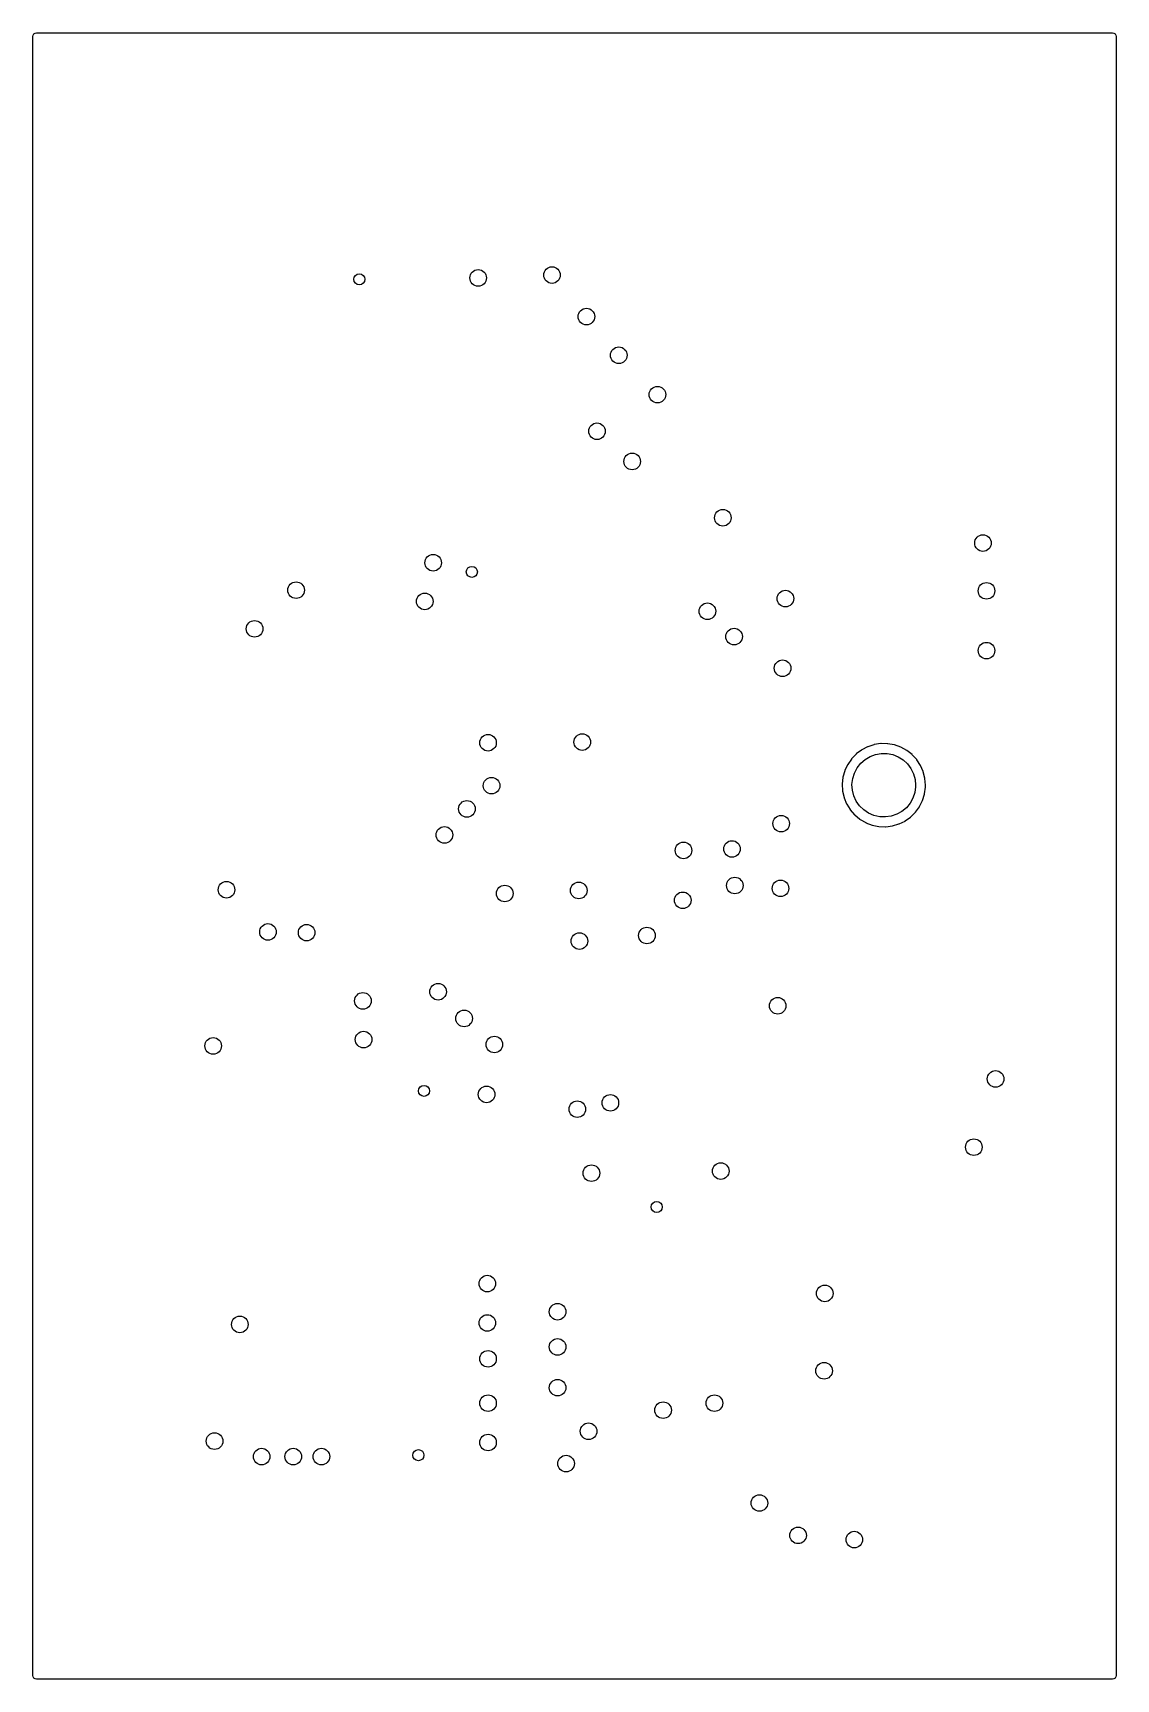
# Model space of a CAD drawing. Extents: x 0.03 to 1.57, y 0.03 to 2.37.
import ezdxf

# ---------------------------------------------------------------- set-up
doc = ezdxf.new("R2010")
doc.units = 0
doc.header["$MEASUREMENT"] = 0
doc.layers.add('BLACK', color=7, linetype='CONTINUOUS')

msp = doc.modelspace()

# ---------------------------------------------------------------- linework, layer by layer
at = {"layer": 'BLACK', "linetype": 'CONTINUOUS'}
for p, q in [((0.0296, 2.3654), (0.03, 2.3673)), ((0.0296, 0.0346), (0.0296, 2.3654)), ((0.03, 2.3673), (0.0311, 2.3689)), ((0.0311, 2.3689), (0.0327, 2.37)), ((0.0327, 2.37), (0.0346, 2.3704)), ((0.0346, 2.3704), (1.5654, 2.3704)), ((1.5654, 2.3704), (1.5673, 2.37)), ((1.5673, 2.37), (1.5689, 2.3689)), ((1.5689, 2.3689), (1.57, 2.3673)), ((1.57, 2.3673), (1.5703, 2.3654)), ((1.5703, 2.3654), (1.5703, 0.0346)), ((1.226, 1.3583), (1.2172, 1.3554)), ((1.2264, 1.3584), (1.226, 1.3583)), ((1.2356, 1.3598), (1.2264, 1.3584)), ((1.236, 1.3598), (1.2356, 1.3598)), ((1.2453, 1.3597), (1.236, 1.3598)), ((1.2457, 1.3597), (1.2453, 1.3597)), ((1.2549, 1.358), (1.2457, 1.3597)), ((1.2553, 1.3579), (1.2549, 1.358)), ((1.2641, 1.3548), (1.2553, 1.3579)), ((1.1938, 1.3378), (1.1886, 1.3301)), ((1.1941, 1.3381), (1.1938, 1.3378)), ((1.2005, 1.3449), (1.1941, 1.3381)), ((1.2008, 1.3451), (1.2005, 1.3449)), ((1.2082, 1.3507), (1.2008, 1.3451)), ((1.2071, 1.3319), (1.2133, 1.3374)), ((1.2086, 1.3509), (1.2082, 1.3507)), ((1.2168, 1.3552), (1.2086, 1.3509)), ((1.2133, 1.3374), (1.2205, 1.3416)), ((1.2172, 1.3554), (1.2168, 1.3552)), ((1.2205, 1.3416), (1.2282, 1.3444)), ((1.2282, 1.3444), (1.2364, 1.3459)), ((1.2364, 1.3459), (1.2447, 1.3458)), ((1.2447, 1.3458), (1.2528, 1.3441)), ((1.2528, 1.3441), (1.2605, 1.3411)), ((1.2605, 1.3411), (1.2675, 1.3366)), ((1.2644, 1.3547), (1.2641, 1.3548)), ((1.2726, 1.3502), (1.2644, 1.3547)), ((1.2675, 1.3366), (1.2736, 1.331)), ((1.2729, 1.3499), (1.2726, 1.3502)), ((1.2802, 1.3442), (1.2729, 1.3499)), ((1.2805, 1.3439), (1.2802, 1.3442)), ((1.2868, 1.337), (1.2805, 1.3439)), ((1.287, 1.3367), (1.2868, 1.337)), ((1.2921, 1.3289), (1.287, 1.3367)), ((1.1818, 1.3116), (1.1808, 1.3024)), ((1.1843, 1.321), (1.1818, 1.312)), ((1.1818, 1.312), (1.1818, 1.3116)), ((1.1845, 1.3214), (1.1843, 1.321)), ((1.1884, 1.3298), (1.1845, 1.3214)), ((1.1886, 1.3301), (1.1884, 1.3298)), ((1.1957, 1.3101), (1.1981, 1.318)), ((1.1981, 1.318), (1.202, 1.3254)), ((1.202, 1.3254), (1.2071, 1.3319)), ((1.2736, 1.331), (1.2786, 1.3244)), ((1.2786, 1.3244), (1.2822, 1.317)), ((1.2822, 1.317), (1.2845, 1.309)), ((1.2922, 1.3285), (1.2921, 1.3289)), ((1.296, 1.32), (1.2922, 1.3285)), ((1.2961, 1.3196), (1.296, 1.32)), ((1.2983, 1.3106), (1.2961, 1.3196)), ((1.1808, 1.3024), (1.1807, 1.302)), ((1.1807, 1.302), (1.1813, 1.2927)), ((1.1813, 1.2927), (1.1813, 1.2923)), ((1.1813, 1.2923), (1.1834, 1.2832)), ((1.1947, 1.3019), (1.1957, 1.3101)), ((1.1952, 1.2936), (1.1947, 1.3019)), ((1.1973, 1.2856), (1.1952, 1.2936)), ((1.284, 1.2901), (1.2813, 1.2823)), ((1.2852, 1.2983), (1.284, 1.2901)), ((1.2845, 1.309), (1.2852, 1.3007)), ((1.2852, 1.3007), (1.2852, 1.2983)), ((1.2951, 1.2791), (1.2978, 1.288)), ((1.2978, 1.288), (1.2979, 1.2884)), ((1.2979, 1.2884), (1.2991, 1.2977)), ((1.2984, 1.3102), (1.2983, 1.3106)), ((1.2992, 1.3009), (1.2984, 1.3102)), ((1.2991, 1.298), (1.2992, 1.3006)), ((1.2991, 1.2977), (1.2991, 1.298)), ((1.2992, 1.3006), (1.2992, 1.3009)), ((1.1834, 1.2832), (1.1835, 1.2828)), ((1.1835, 1.2828), (1.187, 1.2742)), ((1.187, 1.2742), (1.1872, 1.2738)), ((1.1872, 1.2738), (1.1921, 1.2659)), ((1.1921, 1.2659), (1.1923, 1.2656)), ((1.1923, 1.2656), (1.1984, 1.2586)), ((1.2007, 1.2781), (1.1973, 1.2856)), ((1.2055, 1.2713), (1.2007, 1.2781)), ((1.2115, 1.2655), (1.2055, 1.2713)), ((1.2184, 1.2609), (1.2115, 1.2655)), ((1.272, 1.2687), (1.2656, 1.2634)), ((1.2773, 1.2751), (1.272, 1.2687)), ((1.2813, 1.2823), (1.2773, 1.2751)), ((1.2852, 1.2625), (1.2906, 1.27)), ((1.2906, 1.27), (1.2908, 1.2704)), ((1.2908, 1.2704), (1.295, 1.2787)), ((1.295, 1.2787), (1.2951, 1.2791)), ((1.1984, 1.2586), (1.1987, 1.2583)), ((1.1987, 1.2583), (1.2058, 1.2523)), ((1.2058, 1.2523), (1.2062, 1.2521)), ((1.2062, 1.2521), (1.2142, 1.2474)), ((1.2142, 1.2474), (1.2146, 1.2472)), ((1.2146, 1.2472), (1.2232, 1.2439)), ((1.226, 1.2577), (1.2184, 1.2609)), ((1.2232, 1.2439), (1.2236, 1.2438)), ((1.2236, 1.2438), (1.2328, 1.2419)), ((1.2341, 1.2558), (1.226, 1.2577)), ((1.2328, 1.2419), (1.2331, 1.2419)), ((1.2331, 1.2419), (1.2425, 1.2415)), ((1.2423, 1.2555), (1.2341, 1.2558)), ((1.2505, 1.2567), (1.2423, 1.2555)), ((1.2425, 1.2415), (1.2428, 1.2416)), ((1.2428, 1.2416), (1.2521, 1.2428)), ((1.2584, 1.2594), (1.2505, 1.2567)), ((1.2521, 1.2428), (1.2525, 1.2428)), ((1.2525, 1.2428), (1.2614, 1.2455)), ((1.2656, 1.2634), (1.2584, 1.2594)), ((1.2614, 1.2455), (1.2617, 1.2456)), ((1.2617, 1.2456), (1.2701, 1.2497)), ((1.2701, 1.2497), (1.2705, 1.2499)), ((1.2705, 1.2499), (1.278, 1.2554)), ((1.278, 1.2554), (1.2783, 1.2556)), ((1.2783, 1.2556), (1.2849, 1.2622)), ((1.2849, 1.2622), (1.2852, 1.2625)), ((0.03, 0.0327), (0.0296, 0.0346)), ((0.0311, 0.0311), (0.03, 0.0327)), ((0.0327, 0.03), (0.0311, 0.0311)), ((0.0346, 0.0296), (0.0327, 0.03)), ((1.5654, 0.0296), (0.0346, 0.0296)), ((1.5673, 0.03), (1.5654, 0.0296)), ((1.5689, 0.0311), (1.5673, 0.03)), ((1.57, 0.0327), (1.5689, 0.0311)), ((1.5703, 0.0346), (1.57, 0.0327))]:
    msp.add_line(p, q, dxfattribs=at)
at = {"layer": 'BLACK'}
for centre, radius in [((0.768, 2.026), 0.0118), ((0.494, 2.02), 0.00787), ((0.663, 2.022), 0.0118), ((0.817, 1.967), 0.0118), ((0.863, 1.912), 0.0118), ((0.918, 1.856), 0.0118), ((0.832, 1.804), 0.0118), ((0.882, 1.761), 0.0118), ((1.011, 1.681), 0.0118), ((1.381, 1.645), 0.0118), ((0.599, 1.617), 0.0118), ((0.654, 1.604), 0.00787), ((0.404, 1.578), 0.0118), ((0.587, 1.562), 0.0118), ((1.1, 1.566), 0.0118), ((1.386, 1.577), 0.0118), ((0.989, 1.548), 0.0118), ((0.345, 1.523), 0.0118), ((1.027, 1.512), 0.0118), ((1.386, 1.492), 0.0118), ((1.096, 1.467), 0.0118), ((0.677, 1.361), 0.0118), ((0.811, 1.362), 0.0118), ((0.682, 1.3), 0.0118), ((0.647, 1.267), 0.0118), ((0.615, 1.23), 0.0118), ((1.094, 1.246), 0.0118), ((0.955, 1.208), 0.0118), ((1.024, 1.21), 0.0118), ((0.305, 1.152), 0.0118), ((0.7008, 1.1467), 0.0118), ((0.806, 1.151), 0.0118), ((0.954, 1.137), 0.0118), ((1.028, 1.158), 0.0118), ((1.093, 1.154), 0.0118), ((0.364, 1.092), 0.0118), ((0.419, 1.091), 0.0118), ((0.807, 1.079), 0.0118), ((0.903, 1.087), 0.0118), ((0.606, 1.007), 0.0118), ((0.499, 0.994), 0.0118), ((1.089, 0.987), 0.0118), ((0.643, 0.969), 0.0118), ((0.286, 0.93), 0.0118), ((0.5, 0.939), 0.0118), ((0.686, 0.932), 0.0118), ((1.399, 0.883), 0.0118), ((0.586, 0.866), 0.00787), ((0.675, 0.861), 0.0118), ((0.804, 0.84), 0.0118), ((0.851, 0.849), 0.0118), ((1.368, 0.786), 0.0118), ((0.824, 0.749), 0.0118), ((1.008, 0.752), 0.0118), ((0.917, 0.701), 0.00787), ((0.676, 0.592), 0.0118), ((1.156, 0.578), 0.0118), ((0.776, 0.552), 0.0118), ((0.324, 0.534), 0.0118), ((0.676, 0.536), 0.0118), ((0.677, 0.485), 0.0118), ((0.776, 0.502), 0.0118), ((1.155, 0.468), 0.0118), ((0.776, 0.444), 0.0118), ((0.677, 0.422), 0.0118), ((0.926, 0.412), 0.0118), ((0.999, 0.422), 0.0118), ((0.288, 0.368), 0.0118), ((0.677, 0.366), 0.0118), ((0.82, 0.382), 0.0118), ((0.355, 0.346), 0.0118), ((0.4, 0.346), 0.0118), ((0.44, 0.346), 0.0118), ((0.578, 0.348), 0.00787), ((0.788, 0.336), 0.0118), ((1.063, 0.28), 0.0118), ((1.118, 0.234), 0.0118), ((1.198, 0.228), 0.0118)]:
    msp.add_circle(centre, radius, dxfattribs=at)

doc.saveas('drawing.dxf')
